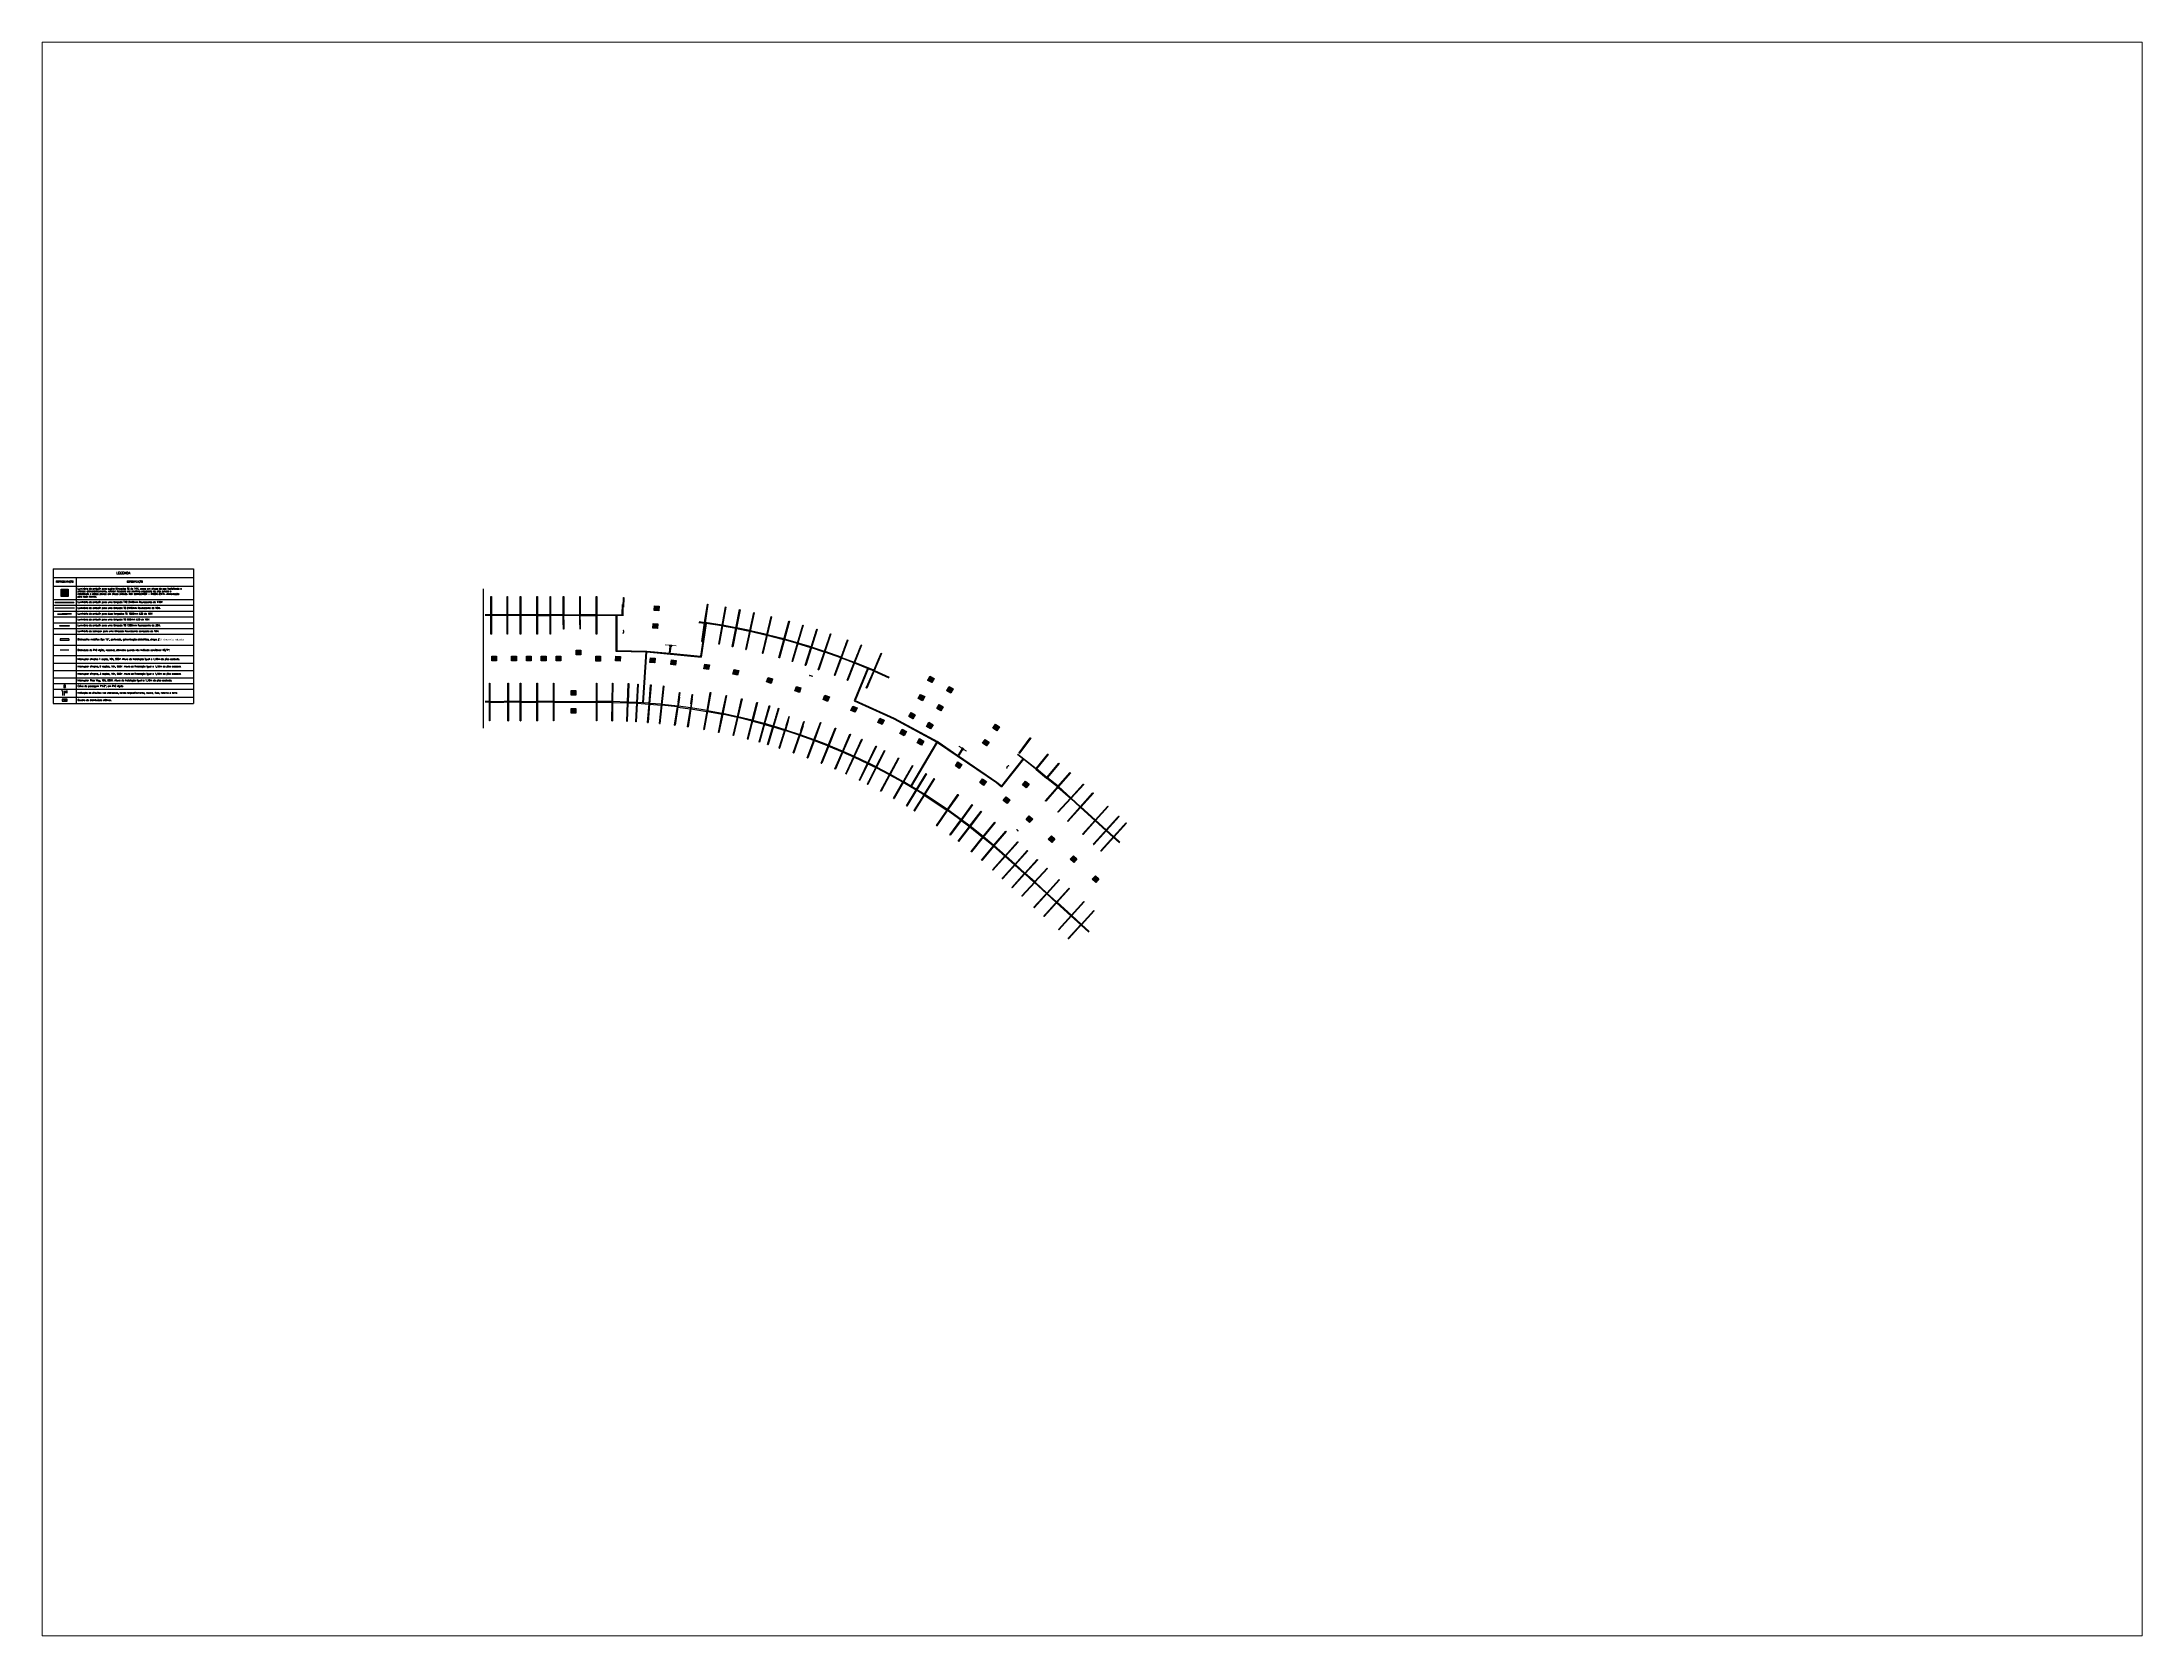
# Paper-space layout 'Layout2' of a CAD drawing. Header units: millimetres. Extents: x 26 to 231, y 20 to 176.
# The model-space entities are those that its viewports show. They can reach past a viewport. Long polylines and large blocks are cut down to what shows.
import ezdxf

# ---------------------------------------------------------------- set-up
doc = ezdxf.new("R2010")
doc.units = ezdxf.units.MM
doc.linetypes.add('DASHED2', pattern=[9.525, 6.35, -3.175])
doc.layers.add('divisória', color=252, linetype='Continuous', lineweight=5)
doc.layers.add('ELE_CIRCUITOS', color=2, linetype='Continuous', lineweight=5)
for name, color, linetype in [('ELE_ELETROCALHA', 3, 'Continuous'), ('ELE_ELETRODUTO PISO', 4, 'DASHED2'), ('ELE_QUADROS', 4, 'Continuous'), ('IEL - CAIXA PVC 4x2', 2, 'Continuous'), ('IEL - ELETRODUTO PVC', 5, 'Continuous'), ('IEL - FIAÇÃO', 3, 'Continuous'), ('IEL - LUMINARIA NOVA', 3, 'Continuous'), ('IEL CIRC EMERG', 1, 'Continuous'), ('IEL- Texto', 7, 'Continuous'), ('LUMINÁRIAS', 2, 'Continuous'), ('TEXTO', 7, 'Continuous')]:
    doc.layers.add(name, color=color, linetype=linetype)
doc.layers.get('ELE_CIRCUITOS').off()
doc.styles.add('Eletrico 0.08', font='romans.shx', dxfattribs={"height": 0.08})
doc.styles.add('Eletrico 2.5', font='romans.shx', dxfattribs={"height": 0.2})

# ---------------------------------------------------------------- blocks, each defined once
blk = doc.blocks.new('T12-2440mm')
at = {"layer": 'LUMINÁRIAS'}
h = blk.add_hatch(dxfattribs=at)
h.set_pattern_fill('NET3', color=256, scale=0.01, style=0)
h.set_pattern_definition([(0, (0.075615, 1.19948), (0, 0.03175), []), (60, (0.075615, 1.19948), (-0.02749630657, 0.015875), []), (120, (0.075615, 1.19948), (-0.02749630657, -0.015875), [])])
h.paths.add_polyline_path([(1900.45, 792.14), (1898.08, 792.14), (1898.08, 792.2), (1900.45, 792.2)])
blk.add_lwpolyline([(1900.45, 792.14), (1898.08, 792.14), (1898.08, 792.2), (1900.45, 792.2)], close=True, dxfattribs=at)
blk = doc.blocks.new('T8-2440mm')
at = {"layer": 'LUMINÁRIAS'}
h = blk.add_hatch(color=256, dxfattribs=at)
h.paths.add_polyline_path([(1900.45, 792.4), (1898.08, 792.4), (1898.08, 792.46), (1900.45, 792.46)])
h.paths.add_polyline_path([(1900.44, 792.42), (1898.09, 792.42), (1898.09, 792.45), (1900.44, 792.45)], flags=16)
for points in [[(1900.45, 792.4), (1898.08, 792.4), (1898.08, 792.46), (1900.45, 792.46)], [(1900.44, 792.42), (1898.09, 792.42), (1898.09, 792.45), (1900.44, 792.45)]]:
    blk.add_lwpolyline(points, close=True, dxfattribs=at)
blk = doc.blocks.new('IEL - LUM 4x16W CIRC NOR ATR')
at = {"layer": 'IEL - LUMINARIA NOVA', "color": 5}
for p, q in [((-0.3, 0.3), (0.3, 0.3)), ((-0.3, -0.3), (-0.3, 0.3)), ((-0.28, 0.28), (0.28, 0.28)), ((-0.28, -0.28), (-0.28, 0.28)), ((0.28, 0.28), (0.28, -0.28)), ((0.3, 0.3), (0.3, -0.3)), ((0.3, -0.3), (-0.3, -0.3)), ((0.28, -0.28), (-0.28, -0.28))]:
    blk.add_line(p, q, dxfattribs=at)
at = {"layer": 'IEL - LUMINARIA NOVA', "color": 4}
for p, q in [((-0.28, 0.23), (0.28, 0.23)), ((-0.28, 0.14), (0.28, 0.14)), ((-0.28, 0.05), (0.28, 0.05)), ((-0.23, 0.28), (-0.23, -0.28)), ((-0.14, 0.28), (-0.14, -0.28)), ((-0.05, 0.28), (-0.05, -0.28)), ((0.05, 0.28), (0.05, -0.28)), ((0.14, 0.28), (0.14, -0.28)), ((0.23, 0.28), (0.23, -0.28)), ((-0.28, -0.05), (0.28, -0.05)), ((-0.28, -0.14), (0.28, -0.14)), ((-0.28, -0.23), (0.28, -0.23))]:
    blk.add_line(p, q, dxfattribs=at)
blk = doc.blocks.new('IEL - CAIXA 4x2')
at = {"layer": 'IEL - CAIXA PVC 4x2', "color": 3}
for p, q in [((-0.025, 0.1125), (-0.025, -0.0375)), ((0.075, 0.1125), (-0.025, 0.1125)), ((-0.025, -0.0375), (0.075, 0.1125)), ((-0.025, 0.1125), (0.075, -0.0375)), ((0.075, -0.0375), (0.075, 0.1125)), ((-0.025, -0.0375), (0.075, -0.0375))]:
    blk.add_line(p, q, dxfattribs=at)
blk = doc.blocks.new('T5-1200mm')
at = {"layer": 'LUMINÁRIAS'}
blk.add_lwpolyline([(1898.09, 792.63), (1899.29, 792.63), (1899.29, 792.6), (1898.09, 792.6)], close=True, dxfattribs=at)
blk = doc.blocks.new('QDC')
at = {"layer": 'ELE_QUADROS'}
blk.add_hatch(color=10, dxfattribs=at).paths.add_polyline_path([(0, 24), (60, 0), (60, 24)])
for p, q in [((0, 24), (60, 0)), ((0, 24), (0, 0)), ((60, 24), (0, 24)), ((0, 0), (60, 0)), ((60, 0), (60, 24))]:
    blk.add_line(p, q, dxfattribs=at)
blk = doc.blocks.new('T8-1200mm')
at = {"layer": 'LUMINÁRIAS'}
h = blk.add_hatch(color=256, dxfattribs=at)
h.paths.add_polyline_path([(1871.44, 792.12), (1871.44, 790.92), (1871.38, 790.92), (1871.38, 792.12)])
h.paths.add_polyline_path([(1871.42, 792.11), (1871.42, 790.93), (1871.39, 790.93), (1871.39, 792.11)], flags=16)
for points in [[(1871.44, 792.12), (1871.44, 790.92), (1871.38, 790.92), (1871.38, 792.12)], [(1871.42, 792.11), (1871.42, 790.93), (1871.39, 790.93), (1871.39, 792.11)]]:
    blk.add_lwpolyline(points, close=True, dxfattribs=at)
blk = doc.blocks.new('IEL - ELETRODUTO')
at = {"layer": 'IEL - ELETRODUTO PVC'}
blk.add_line((0.55, 0), (-0.55, 0), dxfattribs=at)
blk = doc.blocks.new('IEL - CIRC EM FNT 1R')
at = {"layer": 'IEL - FIAÇÃO', "color": 1}
for p, q in [((-0.09, 0.15), (-0.15, 0.15)), ((-0.09, 0.15), (-0.09, -0.15)), ((0, 0.15), (0, -0.15)), ((0.09, 0.15), (0.09, 0)), ((0.13, 0.15), (0.22, 0.15)), ((0.18, 0.15), (0.18, 0))]:
    blk.add_line(p, q, dxfattribs=at)
at = {"layer": 'IEL CIRC EMERG', "style": 'Eletrico 0.08', "flags": 4}
for tag, p in [('CIR', (-0.11, 0.18)), ('RET', (0.04, -0.15))]:
    blk.add_attdef(tag, p, '', height=0.12, dxfattribs=at)

msp = doc.modelspace()

# ---------------------------------------------------------------- linework, layer by layer
at = {"layer": 'divisória'}
for p, q in [((22.97, 10.54), (24.35, 10.4)), ((60.03, -2.26), (60.97, -2.87))]:
    msp.add_line(p, q, dxfattribs=at)
at = {"layer": 'ELE_ELETROCALHA'}
for p, q in [((0.97, 14.31), (0.26, 14.31)), ((0.97, 14.21), (0.26, 14.21)), ((3.01, 14.31), (1.04, 14.31)), ((3.01, 14.21), (1.04, 14.21)), ((4.68, 14.31), (3.08, 14.31)), ((4.68, 14.21), (3.08, 14.21)), ((6.76, 14.31), (4.75, 14.31)), ((6.76, 14.21), (4.75, 14.21)), ((8.43, 14.31), (6.83, 14.31)), ((6.83, 14.21), (8.43, 14.21)), ((10.1, 14.31), (8.5, 14.31)), ((10.09, 14.21), (8.5, 14.21)), ((12.18, 14.21), (10.12, 14.21)), ((10.16, 14.31), (12.18, 14.31)), ((12.21, 14.21), (14.26, 14.21)), ((14.26, 14.31), (12.25, 14.31)), ((14.33, 14.31), (17.7, 14.31)), ((16.74, 14.21), (14.33, 14.21)), ((16.74, 14.21), (16.74, 9.71)), ((17.7, 14.21), (16.84, 14.21)), ((16.84, 14.21), (16.84, 9.81)), ((27.22, 13.36), (27.93, 13.26)), ((27.23, 13.46), (27.95, 13.36)), ((30.14, 13), (28.02, 13.35)), ((-52.27, 11.27), (-53.38, 11.27)), ((-53.38, 11.27), (-53.38, 11.07)), ((-52.27, 11.07), (-53.38, 11.07)), ((-52.27, 11.27), (-52.27, 11.07)), ((28.05, 13.24), (27.43, 9.09)), ((28.15, 13.23), (27.52, 8.98)), ((28.05, 13.24), (28, 13.25)), ((30.13, 12.9), (28.15, 13.23)), ((31.87, 12.58), (30.19, 12.89)), ((31.89, 12.68), (30.21, 12.99)), ((33.61, 12.22), (31.94, 12.56)), ((33.63, 12.31), (31.96, 12.66)), ((35.76, 11.72), (33.68, 12.2)), ((35.78, 11.82), (33.7, 12.3)), ((37.93, 11.16), (35.83, 11.71)), ((37.95, 11.26), (35.85, 11.8)), ((39.64, 10.68), (38, 11.14)), ((39.67, 10.77), (38.02, 11.24)), ((41.34, 10.16), (39.7, 10.66)), ((41.37, 10.26), (39.73, 10.75)), ((16.74, 9.71), (20.55, 9.64)), ((16.84, 9.81), (20.55, 9.74)), ((20.13, 3.2), (20.55, 9.64)), ((20.23, 3.2), (20.65, 9.64)), ((20.55, 9.74), (20.65, 9.74)), ((20.65, 9.74), (23.5, 9.46)), ((20.65, 9.64), (27.52, 8.98)), ((23.5, 9.46), (23.6, 10.35)), ((23.6, 9.46), (23.7, 10.35)), ((23.6, 9.46), (27.43, 9.09)), ((43.03, 9.61), (41.41, 10.14)), ((43.06, 9.7), (41.44, 10.24)), ((45.12, 8.87), (43.09, 9.59)), ((45.16, 8.96), (43.13, 9.68)), ((46.78, 8.24), (45.19, 8.85)), ((45.22, 8.94), (46.82, 8.33)), ((48.48, 7.54), (46.85, 8.21)), ((49.29, 7.32), (46.89, 8.31)), ((48.48, 7.54), (46.8, 3.45)), ((48.57, 7.51), (46.93, 3.5)), ((49.25, 7.23), (48.57, 7.51)), ((49.32, 7.2), (51.18, 6.37)), ((49.36, 7.29), (51.22, 6.46)), ((0.78, 3.37), (0.26, 3.37)), ((0.78, 3.27), (0.26, 3.27)), ((0.85, 3.37), (2.6, 3.37)), ((0.85, 3.27), (2.6, 3.27)), ((4.68, 3.37), (2.66, 3.37)), ((4.68, 3.27), (2.66, 3.27)), ((4.75, 3.37), (6.77, 3.37)), ((4.75, 3.27), (6.76, 3.27)), ((8.85, 3.37), (6.83, 3.37)), ((8.85, 3.27), (6.83, 3.27)), ((8.91, 3.37), (14.27, 3.37)), ((8.91, 3.27), (14.27, 3.27)), ((16.26, 3.36), (14.34, 3.37)), ((14.34, 3.27), (16.26, 3.26)), ((18.21, 3.31), (16.33, 3.36)), ((16.33, 3.26), (18.2, 3.21)), ((19.37, 3.25), (18.27, 3.3)), ((18.27, 3.2), (19.37, 3.15)), ((20.13, 3.2), (19.43, 3.25)), ((19.43, 3.15), (20.92, 3.05)), ((20.92, 3.15), (20.23, 3.2)), ((20.98, 3.04), (22.48, 2.92)), ((22.49, 3.02), (20.99, 3.14)), ((24.5, 2.69), (22.55, 2.91)), ((24.56, 2.79), (22.56, 3.01)), ((24.57, 2.68), (26.13, 2.47)), ((26.18, 2.56), (24.59, 2.78)), ((46.8, 3.45), (51.8, 1.18)), ((46.93, 3.5), (51.85, 1.27)), ((26.19, 2.46), (28.23, 2.13)), ((28.25, 2.23), (26.21, 2.56)), ((28.3, 2.12), (30.14, 1.77)), ((30.17, 1.87), (28.32, 2.21)), ((32.06, 1.36), (30.21, 1.76)), ((32.08, 1.46), (30.23, 1.86)), ((33.93, 0.9), (32.11, 1.34)), ((33.95, 1), (32.14, 1.44)), ((34, 0.89), (35.44, 0.5)), ((35.46, 0.6), (34.02, 0.98)), ((35.49, 0.49), (36.55, 0.19)), ((36.58, 0.28), (35.52, 0.58)), ((36.62, 0.17), (38.04, -0.27)), ((38.11, -0.18), (36.64, 0.26)), ((51.8, 1.18), (57.26, -1.75)), ((51.85, 1.27), (57.31, -1.67)), ((39.88, -0.88), (38.1, -0.29)), ((38.14, -0.19), (39.95, -0.79)), ((41.71, -1.53), (39.95, -0.9)), ((41.74, -1.44), (39.98, -0.81)), ((41.72, -1.49), (41.71, -1.53)), ((41.73, -1.47), (41.74, -1.44)), ((41.77, -1.55), (43.52, -2.23)), ((43.56, -2.14), (41.81, -1.46)), ((43.58, -2.26), (45.31, -2.98)), ((45.35, -2.89), (43.62, -2.17)), ((53.96, -7.3), (57.26, -1.75)), ((54.05, -7.35), (57.34, -1.8)), ((57.39, -1.72), (57.31, -1.67)), ((57.34, -1.8), (64.77, -6.86)), ((57.39, -1.72), (59.89, -3.42)), ((60.4, -2.64), (59.89, -3.42)), ((45.37, -3.01), (46.73, -3.61)), ((46.77, -3.52), (45.41, -2.92)), ((46.79, -3.64), (48.49, -4.44)), ((48.53, -4.35), (46.84, -3.55)), ((48.55, -4.47), (49.53, -4.96)), ((49.57, -4.88), (48.59, -4.38)), ((51.25, -5.87), (49.59, -5)), ((51.3, -5.78), (49.63, -4.91)), ((60.48, -2.7), (59.98, -3.47)), ((59.98, -3.47), (64.83, -6.78)), ((68.08, -3.86), (65.41, -7.25)), ((68.16, -3.92), (65.42, -7.39)), ((68.08, -3.86), (67.41, -3.33)), ((67.47, -3.25), (69.77, -5.07)), ((69.71, -5.14), (68.16, -3.92)), ((69.76, -5.19), (69.71, -5.14)), ((69.76, -5.19), (71.08, -6.28)), ((71.14, -6.2), (69.83, -5.11)), ((52.95, -6.81), (51.3, -5.9)), ((51.35, -5.81), (52.99, -6.72)), ((54.62, -7.8), (53.01, -6.84)), ((53.96, -7.3), (53.06, -6.76)), ((54.67, -7.72), (54.05, -7.35)), ((55.61, -8.41), (54.67, -7.83)), ((55.66, -8.33), (54.72, -7.75)), ((64.77, -6.86), (65.42, -7.39)), ((64.83, -6.78), (65.41, -7.25)), ((71.13, -6.32), (71.08, -6.28)), ((72.47, -7.4), (71.13, -6.32)), ((72.53, -7.32), (71.2, -6.25)), ((72.51, -7.43), (74.09, -8.83)), ((74.16, -8.76), (72.58, -7.36)), ((55.66, -8.45), (58.52, -10.34)), ((58.58, -10.26), (55.72, -8.37)), ((60.26, -11.59), (58.58, -10.38)), ((60.32, -11.51), (58.63, -10.3)), ((75.31, -9.97), (74.13, -8.87)), ((74.2, -8.8), (75.37, -9.9)), ((75.35, -10.01), (77.17, -11.64)), ((77.24, -11.56), (75.42, -9.93)), ((60.31, -11.63), (61.35, -12.41)), ((61.41, -12.33), (60.37, -11.54)), ((61.39, -12.44), (63.02, -13.73)), ((63.08, -13.65), (61.45, -12.36)), ((77.21, -11.67), (78.56, -12.89)), ((78.62, -12.82), (77.28, -11.6)), ((79.48, -13.73), (78.61, -12.94)), ((79.55, -13.66), (78.67, -12.86)), ((63.07, -13.77), (64.37, -14.85)), ((64.43, -14.77), (63.14, -13.69)), ((65.83, -16.13), (64.41, -14.88)), ((64.48, -14.81), (65.9, -16.05)), ((79.54, -13.78), (80.29, -14.46)), ((79.6, -13.7), (80.35, -14.38)), ((67.04, -17.22), (65.87, -16.16)), ((65.94, -16.09), (67.11, -17.15)), ((67.09, -17.27), (68.28, -18.34)), ((68.35, -18.27), (67.16, -17.19)), ((68.33, -18.38), (69.53, -19.44, 0)), ((69.6, -19.36, 0), (68.39, -18.31)), ((69.57, -19.47, 0), (71.06, -20.86)), ((71.13, -20.79), (69.64, -19.4, 0)), ((72.29, -21.98), (71.11, -20.9)), ((71.17, -20.83), (72.36, -21.9)), ((74.15, -23.66), (72.34, -22.02)), ((72.41, -21.95), (74.22, -23.58)), ((74.19, -23.7), (75.39, -24.78)), ((75.39, -24.78), (74.19, -23.7)), ((75.46, -24.71), (74.26, -23.62)), ((76.41, -25.72), (75.44, -24.83)), ((75.44, -24.83), (76.41, -25.72)), ((75.5, -24.75), (76.46, -25.63))]:
    msp.add_line(p, q, dxfattribs=at)
at = {"layer": 'ELE_ELETRODUTO PISO'}
for p, q in [((17.63, 12.01), (17.63, 12.01)), ((17.64, 12.33), (17.65, 12.33)), ((17.73, 12.11), (17.74, 12.24)), ((41.18, 6.73), (41.17, 6.72)), ((41.48, 6.56), (41.21, 6.65)), ((41.55, 6.61), (41.54, 6.6)), ((66.09, -4.93), (66.2, -4.79)), ((67.3, -12.82), (67.31, -12.81)), ((67.48, -12.89), (67.38, -12.81)), ((67.47, -12.97), (67.48, -12.96))]:
    msp.add_line(p, q, dxfattribs=at)
for centre, radius, start, end in [((17.63, 12.11), 0.1, 270, 358.2425), ((17.65, 12.24), 0.09, 358.2425, 90), ((41.22, 6.7), 0.05, 161.8435, 251.8435), ((41.5, 6.61), 0.05, 251.8435, 341.5773), ((66.17, -4.99), 0.1, 143.0918, 233.0918), ((66.28, -4.85), 0.1, 53.0918, 143.0918), ((67.35, -12.85), 0.05, 49.4919, 139.6583), ((67.45, -12.93), 0.05, 319.6583, 49.4919)]:
    msp.add_arc(centre, radius, start, end, dxfattribs=at)
at = {"layer": 'IEL- Texto'}
for p, q in [((-54.27, 20.13), (-36.55, 20.13)), ((-54.27, 20.13), (-54.27, 3.13)), ((-54.27, 19.01), (-36.55, 19.01)), ((-51.37, 19.01), (-51.37, 3.13)), ((-36.55, 20.13), (-36.55, 3.13)), ((-54.27, 17.91), (-36.55, 17.91)), ((-54.27, 16.25), (-36.55, 16.25)), ((-54.27, 15.51), (-36.55, 15.51)), ((-54.27, 14.78), (-36.55, 14.78)), ((-54.27, 14.05), (-36.55, 14.05)), ((-54.27, 13.31), (-36.55, 13.31)), ((-54.27, 12.58), (-36.55, 12.58)), ((-54.27, 11.85), (-36.55, 11.85)), ((-54.27, 10.5), (-36.55, 10.5)), ((-54.27, 9.16), (-36.55, 9.16)), ((-54.27, 8.23), (-36.55, 8.23)), ((-54.27, 7.29), (-36.55, 7.29)), ((-54.27, 6.36), (-36.55, 6.36)), ((-54.27, 5.64), (-36.55, 5.64)), ((-54.27, 4.93), (-36.55, 4.93)), ((-54.27, 3.93), (-36.55, 3.93)), ((-54.27, 3.13), (-36.55, 3.13))]:
    msp.add_line(p, q, dxfattribs=at)
at = {"layer": 'LUMINÁRIAS'}
msp.add_lwpolyline([(0, 17.6), (0, 0)], dxfattribs=at)

# ---------------------------------------------------------------- block references
at = {"layer": 'ELE_CIRCUITOS'}
for p, rotation in [((-1877.11, -717.86), 358.2424652777501), ((-1877.22, -718.75), 358.2424652777501), ((738.69, -1858.49), 90)]:
    msp.add_blockref('T8-1200mm', p, dxfattribs=dict(at, rotation=rotation))
at = {"layer": 'ELE_QUADROS', "xscale": 0.005, "yscale": 0.005, "zscale": 0.005}
for p, rotation in [((23.5, 10.37), 354.1471900133585), ((60.31, -2.58), 327.1018353334369)]:
    msp.add_blockref('QDC', p, dxfattribs=dict(at, rotation=rotation))
at = {"layer": 'ELE_QUADROS', "xscale": 0.01, "yscale": 0.01, "zscale": 0.01}
msp.add_blockref('QDC', (-53.12, 3.41), dxfattribs=at)
at = {"layer": 'IEL- Texto'}
for name, p, xscale, yscale, zscale in [('IEL - LUM 4x16W CIRC NOR ATR', (-52.82, 17.08), 1.5, 1.5, 1.5), ('IEL - CAIXA 4x2', (-52.87, 5.21), 2, 2, 2), ('IEL - CIRC EM FNT 1R', (-52.9, 4.43), 2, 2, 2)]:
    msp.add_blockref(name, p, dxfattribs=dict(at, xscale=xscale, yscale=yscale, zscale=zscale))
msp.add_blockref('IEL - ELETRODUTO', (-52.82, 9.83), dxfattribs=at)
at = {"layer": 'LUMINÁRIAS'}
for name, p, rotation in [('T12-2440mm', (1846.44, 808.05), 180), ('T12-2440mm', (793.18, -1883.81), 90), ('T12-2440mm', (795.22, -1883.81), 90), ('T12-2440mm', (796.88, -1883.81), 90), ('T12-2440mm', (798.97, -1883.81), 90), ('T12-2440mm', (800.63, -1883.81), 90), ('T12-2440mm', (802.3, -1883.81), 90), ('T12-2440mm', (804.38, -1883.81), 90), ('T12-2440mm', (806.47, -1883.81), 90), ('T8-2440mm', (1846.45, 807.59), 180), ('T5-1200mm', (1845.58, 807.01), 180), ('T5-1200mm', (1846.14, 807.05), 180), ('T12-2440mm', (793.18, -1886.2), 90), ('T12-2440mm', (795.22, -1886.2), 90), ('T12-2440mm', (796.88, -1886.2), 90), ('T12-2440mm', (798.97, -1886.2), 90), ('T12-2440mm', (800.63, -1886.2), 90), ('T5-1200mm', (802.73, -1885.04), 90), ('T5-1200mm', (802.77, -1885.6), 90), ('T5-1200mm', (804.81, -1885.04), 90), ('T5-1200mm', (804.85, -1885.6), 90), ('T12-2440mm', (806.47, -1886.2), 90), ('IEL - LUM 4x16W CIRC NOR ATR', (21.88, 15.14), 355.6061631944728), ('IEL - CAIXA 4x2', (21.84, 15.17), 265.6061631944728), ('T12-2440mm', (530.72, -1983.33), 81.50524629046967), ('T12-2440mm', (531.07, -1980.96), 81.50524629046967), ('T12-2440mm', (482.14, -1993.52), 80.04080618242408), ('T12-2440mm', (442.79, -2002.67), 78.86986796871764), ('T12-2440mm', (403.24, -2011.01), 77.69841800583919), ('T12-2440mm', (365.74, -2018.35), 76.57757830661713), ('T12-2440mm', (303.66, -2028.31), 74.76848530955718), ('IEL - LUM 4x16W CIRC NOR ATR', (21.71, 12.89), 355.6061631942735), ('IEL - CAIXA 4x2', (21.67, 12.92), 265.6061631942735), ('T12-2440mm', (481.72, -1995.88), 80.04080618242408), ('T12-2440mm', (442.33, -2005.01), 78.86986796871764), ('T12-2440mm', (402.73, -2013.34), 77.69841800583919), ('T12-2440mm', (365.19, -2020.67), 76.57757830661713), ('T12-2440mm', (303.03, -2030.62), 74.76848530955718), ('T12-2440mm', (263.11, -2036.08), 73.6018364027506), ('T12-2440mm', (263.79, -2033.78), 73.6018364027506), ('T12-2440mm', (223.44, -2038.47), 72.42465277793532), ('T12-2440mm', (183.2, -2042.32), 71.25296551486929), ('T12-2440mm', (132.8, -2045.97), 69.78835069441804), ('IEL - CAIXA 4x2', (1.34, 8.82), 270), ('IEL - CAIXA 4x2', (3.84, 8.82), 270), ('IEL - CAIXA 4x2', (5.72, 8.82), 270), ('IEL - CAIXA 4x2', (7.59, 8.82), 270), ('IEL - CAIXA 4x2', (9.47, 8.82), 270), ('IEL - CAIXA 4x2', (11.97, 9.58), 270), ('IEL - LUM 4x16W CIRC NOR ATR', (14.51, 8.78), 359.9024750292775), ('IEL - CAIXA 4x2', (14.47, 8.8), 267.9382423046253), ('IEL - LUM 4x16W CIRC NOR ATR', (17, 8.77), 357.1439789070192), ('IEL - CAIXA 4x2', (16.97, 8.8), 268.9350614756665), ('IEL - LUM 4x16W CIRC NOR ATR', (21.37, 8.56), 354.776741497859), ('IEL - CAIXA 4x2', (21.34, 8.58), 265.6061631947222), ('IEL - LUM 4x16W CIRC NOR ATR', (24, 8.31), 352.2561909474255), ('IEL - CAIXA 4x2', (23.97, 8.34), 262.9395172670528), ('IEL - LUM 4x16W CIRC NOR ATR', (28.2, 7.74), 349.4142057969299), ('T12-2440mm', (222.72, -2040.75), 72.42465277793532), ('T12-2440mm', (182.43, -2044.59), 71.25296551486929), ('T12-2440mm', (131.98, -2048.22), 69.78835069441804), ('T12-2440mm', (91.56, -2050.19), 68.61666343131829), ('T12-2440mm', (92.43, -2047.97), 68.61666343131829), ('T12-2440mm', (31.81, -2049.41), 66.85912870968914), ('T12-2440mm', (792.99, -1894.75), 90), ('T12-2440mm', (795.32, -1894.75), 90), ('T12-2440mm', (796.88, -1894.75), 90), ('T8-2440mm', (799.23, -1894.75), 90), ('T12-2440mm', (801.05, -1894.75), 90), ('T12-2440mm', (806.48, -1894.75), 90), ('T12-2440mm', (779.26, -1906.69), 89.12123263889389), ('T12-2440mm', (732.14, -1925.62), 87.65661781823903), ('T8-2440mm', (703.88, -1936.42), 86.77745652465936), ('T12-2440mm', (662.37, -1951.08), 85.51778480751993), ('T12-2440mm', (616.5, -1966.15), 84.13227126516314), ('IEL - CAIXA 4x2', (28.17, 7.78), 260.3434163727661), ('IEL - LUM 4x16W CIRC NOR ATR', (31.88, 7.06), 346.4074264451578), ('IEL - CAIXA 4x2', (31.85, 7.09), 258.1120017714232), ('IEL - LUM 4x16W CIRC NOR ATR', (36.14, 6.03), 342.4246527777429), ('IEL - CAIXA 4x2', (36.11, 6.06), 255.0550225216026), ('T12-2440mm', (30.87, -2051.61), 66.85912870968914), ('IEL - LUM 4x16W CIRC NOR ATR', (56.5, 6.16), 331.8794444444408), ('IEL - CAIXA 4x2', (56.48, 6.2), 241.8794444444408), ('T12-2440mm', (792.99, -1897.14), 90), ('T12-2440mm', (795.32, -1897.14), 90), ('T12-2440mm', (796.88, -1897.14), 90), ('T12-2440mm', (798.97, -1897.14), 90), ('T12-2440mm', (801.05, -1897.14), 90), ('IEL - CAIXA 4x2', (11.34, 4.48), 270), ('T12-2440mm', (806.48, -1897.14), 90), ('T12-2440mm', (779.23, -1909.08), 89.12123263889389), ('T12-2440mm', (732.04, -1928.01), 87.65661781823903), ('T12-2440mm', (703.49, -1938.79), 86.77745652477336), ('T12-2440mm', (662.18, -1953.46), 85.51778480751993), ('T12-2440mm', (616.25, -1968.53), 84.13227126516314), ('T12-2440mm', (514.97, -1996.96), 81.15197030003677), ('T5-1200mm', (515.8, -1994.67), 81.15197030010816), ('T5-1200mm', (515.84, -1994.11), 81.15197030010816), ('T5-1200mm', (534.83, -1990.54), 81.65171006868816), ('T5-1200mm', (534.86, -1989.97), 81.65171006868816), ('T12-2440mm', (480.25, -2004.3), 80.04100759428653), ('T8-2440mm', (431.03, -2015.6), 78.57749330474891), ('T8-2440mm', (386.37, -2024.71), 77.25787326414311), ('T12-2440mm', (330.83, -2034.27), 75.64502170662031), ('T12-2440mm', (290.99, -2040.27), 74.48279525638152), ('IEL - LUM 4x16W CIRC NOR ATR', (39.71, 4.9), 342.6523241337752), ('IEL - CAIXA 4x2', (39.68, 4.93), 252.4246527777843), ('IEL - LUM 4x16W CIRC NOR ATR', (43.29, 3.78), 338.5233607159982), ('IEL - CAIXA 4x2', (43.26, 3.81), 249.7883506945181), ('IEL - LUM 4x16W CIRC NOR ATR', (46.78, 2.41), 337.152048611017), ('IEL - LUM 4x16W CIRC NOR ATR', (55.3, 3.87), 331.4211405266597), ('IEL - CAIXA 4x2', (55.28, 3.91), 241.4211405266597), ('IEL - LUM 4x16W CIRC NOR ATR', (57.63, 2.6), 330.1219097222238), ('IEL - CAIXA 4x2', (57.61, 2.64), 240.1219097222238), ('IEL - LUM 4x16W CIRC NOR ATR', (58.9, 4.85), 330.1219097222273), ('IEL - CAIXA 4x2', (58.88, 4.89), 240.1219097222272), ('IEL - CAIXA 4x2', (11.34, 2.23), 270), ('T12-2440mm', (534.02, -1992.82), 81.6517100695174), ('T12-2440mm', (479.84, -2006.65), 80.04100759428653), ('T12-2440mm', (430.3, -2017.89), 78.5774933051566), ('T8-2440mm', (385.84, -2027.04), 77.25787326395985), ('T12-2440mm', (330.23, -2036.58), 75.64502170662031), ('T8-2440mm', (290.6, -2042.64), 74.48279525613859), ('T12-2440mm', (260, -2046.57), 73.60127517141919), ('T12-2440mm', (260.68, -2044.28), 73.60127517141919), ('T5-1200mm', (220.58, -2049.05), 72.42465277771404), ('T5-1200mm', (220.71, -2048.5), 72.42465277771404), ('T5-1200mm', (170, -2053.66), 70.95996028192569), ('T5-1200mm', (170.14, -2053.11), 70.95996028192569), ('T12-2440mm', (120.04, -2056.75), 69.5276841423088), ('T12-2440mm', (68.13, -2058.8), 68.03081597218755), ('IEL - CAIXA 4x2', (46.75, 2.44), 247.152048611017), ('IEL - LUM 4x16W CIRC NOR ATR', (50.2, 0.88), 334.515746527765), ('IEL - CAIXA 4x2', (50.18, 0.91), 244.515746527765), ('IEL - LUM 4x16W CIRC NOR ATR', (54.1, 1.58), 331.1590331056389), ('IEL - CAIXA 4x2', (54.08, 1.62), 241.1590331056389), ('IEL - LUM 4x16W CIRC NOR ATR', (56.35, 0.34), 330.1219097222451), ('IEL - CAIXA 4x2', (56.33, 0.38), 240.1219097222451), ('IEL - LUM 4x16W CIRC NOR ATR', (64.74, 0.1), 325.7280729166531), ('IEL - CAIXA 4x2', (64.72, 0.14), 235.7280729166531), ('T12-2440mm', (219.41, -2051.18), 72.42465277789114), ('T12-2440mm', (168.78, -2055.76), 70.9599602823041), ('T12-2440mm', (119.2, -2058.99), 69.5276841423088), ('T12-2440mm', (67.24, -2061.02), 68.03081597218755), ('T12-2440mm', (17.35, -2059.51), 66.56620102725581), ('T12-2440mm', (-23.27, -2059.13), 65.39451388879344), ('T12-2440mm', (-74.02, -2057.5), 63.93027628635237), ('IEL - LUM 4x16W CIRC NOR ATR', (52.99, -0.53), 331.3930914030676), ('IEL - CAIXA 4x2', (52.97, -0.49), 241.3930914030675), ('IEL - LUM 4x16W CIRC NOR ATR', (55.18, -1.72), 330.1219097222471), ('IEL - CAIXA 4x2', (55.16, -1.68), 240.1219097222471), ('IEL - LUM 4x16W CIRC NOR ATR', (63.43, -1.82), 325.7280729167226), ('IEL - CAIXA 4x2', (63.41, -1.78), 235.7280729167227), ('T12-2440mm', (-439.3, -1996.43), 53.07774228783284), ('T12-2440mm', (16.4, -2061.7), 66.56620102725581), ('T12-2440mm', (-24.27, -2061.31), 65.39451388879344), ('T12-2440mm', (-75.07, -2059.65), 63.93027628635237), ('T12-2440mm', (-105.55, -2058.04), 63.0511209832793), ('T12-2440mm', (-104.47, -2055.91), 63.0511209832793), ('T8-2440mm', (-154.88, -2052.33), 61.58679447751719), ('T12-2440mm', (-205.65, -2047.2), 60.12190972224001), ('IEL - LUM 4x16W CIRC NOR ATR', (59.99, -4.65), 326.6068402777749), ('IEL - CAIXA 4x2', (59.97, -4.61), 236.6068402777749), ('T12-2440mm', (-507.65, -1979.15), 51.04175373937377), ('T12-2440mm', (-546.55, -1968.06), 49.8696442605989), ('T8-2440mm', (-156.01, -2054.43), 61.58679447779882), ('T12-2440mm', (-206.85, -2049.27), 60.12190972224001), ('T8-2440mm', (-257.07, -2043.09), 58.65731051345414), ('T8-2440mm', (-255.83, -2041.05), 58.65731051370157), ('T12-2440mm', (-286.2, -2036.52), 57.77853975397619), ('IEL - LUM 4x16W CIRC NOR ATR', (63.07, -6.79), 323.9705381942102), ('IEL - CAIXA 4x2', (63.05, -6.75), 233.9705381942103), ('IEL - LUM 4x16W CIRC NOR ATR', (68.47, -7.08), 320.8926226214696), ('IEL - CAIXA 4x2', (68.45, -7.04), 230.8926226214696), ('T8-2440mm', (-586.53, -1958.11), 48.69793495688759), ('T8-2440mm', (-584.95, -1956.31), 48.69793495688759), ('T8-2440mm', (-613.14, -1947.44), 47.81916666670286), ('T12-2440mm', (-287.48, -2038.55), 57.77853975397619), ('T12-2440mm', (-377.57, -2022.55), 55.14250912982235), ('T12-2440mm', (-376.21, -2020.59), 55.14250912982235), ('T8-2440mm', (-430.61, -2008.97), 53.53117551513898), ('T8-2440mm', (-465.19, -2000.68), 52.50589968283965), ('IEL - LUM 4x16W CIRC NOR ATR', (66.05, -9.06), 321.3342361111062), ('IEL - CAIXA 4x2', (66.04, -9.02), 231.3342361111062), ('T8-2440mm', (-614.75, -1949.21), 47.81916666670286), ('T8-2440mm', (-613.53, -1950.35), 47.81916666663366), ('T8-2440mm', (-611.92, -1948.57), 47.81916666663366), ('T8-2440mm', (-610.06, -1950.24), 47.81916666666688), ('T8-2440mm', (-432.03, -2010.89), 53.53117551477777), ('T8-2440mm', (-466.64, -2002.58), 52.50589968184617), ('T12-2440mm', (-519.19, -1986.32), 50.90122825716239), ('T8-2440mm', (-543.83, -1979.68), 50.13902521027141), ('IEL - LUM 4x16W CIRC NOR ATR', (68.92, -11.48), 318.6979349568664), ('IEL - CAIXA 4x2', (68.91, -11.43), 228.6979349568664), ('T8-2440mm', (-611.66, -1952.01), 47.81916666666688), ('T12-2440mm', (-610.47, -1953.09), 47.81916666667641), ('T12-2440mm', (-608.87, -1951.32), 47.81916666667641), ('T12-2440mm', (-607.94, -1952.16), 47.81916666710136), ('T12-2440mm', (-520.69, -1988.17), 50.90122825716239), ('T8-2440mm', (-545.36, -1981.52), 50.13902522691809), ('T8-2440mm', (-611.47, -1958.22), 48.11245957004007), ('T8-2440mm', (-620.18, -1955.83), 47.81916666626045), ('IEL - LUM 4x16W CIRC NOR ATR', (71.71, -13.99), 317.8191666666144), ('IEL - CAIXA 4x2', (71.7, -13.94), 227.8191666666144), ('T12-2440mm', (-609.54, -1953.93), 47.81916666710136), ('T8-2440mm', (-613.06, -1960), 48.11245956841243), ('T12-2440mm', (-621.98, -1957.42), 47.81916666651574), ('T8-2440mm', (-620.97, -1958.57), 47.80689916469147), ('T8-2440mm', (-619.36, -1956.8), 47.80689916443993), ('T8-2440mm', (-622.73, -1956.25, 0), 47.67060467452198), ('IEL - LUM 4x16W CIRC NOR ATR', (74.49, -16.5), 317.8191666666515), ('IEL - CAIXA 4x2', (74.48, -16.46), 227.8191666666515), ('T8-2440mm', (-624.34, -1958.02, 0), 47.67060467278296), ('T12-2440mm', (-617.97, -1961.06), 47.8191666667941), ('T8-2440mm', (-616.17, -1959.47), 47.81916666378911), ('T12-2440mm', (-615.13, -1960.41), 47.81916666667529), ('IEL - LUM 4x16W CIRC NOR ATR', (77.27, -19.02), 317.8191666665278), ('IEL - CAIXA 4x2', (77.25, -18.98), 227.8191666665278), ('T12-2440mm', (-616.73, -1962.18), 47.81916666667529), ('T8-2440mm', (-614.69, -1964.03), 47.81916666633678), ('T8-2440mm', (-613.08, -1962.26), 47.81916666521823), ('T8-2440mm', (-620.06, -1960.46), 47.57586883279127), ('T12-2440mm', (-621.87, -1962.04), 47.57586883271077)]:
    msp.add_blockref(name, p, dxfattribs=dict(at, rotation=rotation))
for p in [(1.38, 8.8), (3.88, 8.8), (5.76, 8.8), (7.63, 8.8), (9.51, 8.8), (12.01, 9.56), (11.38, 4.46), (11.38, 2.2)]:
    msp.add_blockref('IEL - LUM 4x16W CIRC NOR ATR', p, dxfattribs=at)

# ---------------------------------------------------------------- texts
at = {"layer": 'IEL- Texto', "style": 'Eletrico 2.5'}
for s, insert, char_height, width, attachment_point in [('REPRESENTAÇÃO', (-52.82, 18.46), 0.2, 2.78, 5), ('LEGENDA', (-45.41, 19.57), 0.3, 17.6081, 5), ('{\\Fromans|c0;ESPECIFICAÇÃO}', (-43.96, 18.46), 0.2, 14.7081, 5), ('Luminária de embutir para quatro lâmpadas T5 de 14W, corpo em chapa de aço fosfatizada e pintada eletrostaticamente, refletor facetado em alumínio anodizado de alta pureza e refletância e aletas planas em chapa pintada. Ref: LUMICENTER - FAC06-E414. Alimentação pela rede normal.', (-51.17, 17.08), 0.2, 14.4281, 4), ('Luminária de embutir para uma lâmpada T12 2440mm flourescente de 110W.', (-51.17, 15.88), 0.2, 14.4281, 4), ('Luminária de embutir para uma lâmpada T8 2440mm flourescente de 40W.', (-51.17, 15.15), 0.2, 14.4281, 4), ('Luminária de embutir para duas lâmpadas T5 1200mm LED de 18W.', (-51.17, 14.41), 0.2, 14.4281, 4), ('Luminária de embutir para uma lâmpada T8 600mm LED de 10W.', (-51.17, 13.68), 0.2, 14.4281, 4), ('Luminária de embutir para uma lâmpada T8 1200mm fluorescente de 32W.', (-51.17, 12.95), 0.2, 14.4281, 4), ('Luminária de sobrepor para uma lâmpada flourescente compacta de 15W.', (-51.17, 12.21), 0.2, 14.4281, 4), ('Eletrocalha metálica tipo "U", perfurada, galvanização eletrolítica, chapa #{\\fMS Shell Dlg|b0|i0|c0|p0;18,  dimensões indicadas.}', (-51.17, 11.17), 0.2, 14.4281, 4), ('Eletroduto de PVC rígido, roscável, diâmetro quando não indicado considerar %%C3/4".', (-51.17, 9.83), 0.2, 14.4281, 4), ('Interruptor simples 1 seção, 10A, 250V. Altura de instalação igual a 1,10m do piso acabado.', (-51.17, 8.69), 0.2, 14.4281, 4), ('Caixa de passagem 4"x2", em PVC rígido.', (-51.17, 5.29), 0.2, 14.4281, 4), ('Interruptor simples, 2 seções, 10A, 250V. Altura de instalação igual a 1,10m do piso acabado.', (-51.17, 7.76), 0.2, 14.4281, 4), ('Interruptor simples, 3 seções, 10A, 250V. Altura de instalação igual a 1,10m do piso acabado.', (-51.17, 6.83), 0.2, 14.4281, 4), ('Interruptor Thee Way, 10A, 250V. Altura de instalação igual a 1,10m do piso acabado.', (-51.17, 6), 0.2, 14.4281, 4), ('Quadro de distribuição elétrica.', (-51.17, 3.53), 0.2, 14.4281, 4), ('Indicação de circuitos nos eletroduto, sendo respectivamente, neutro, fase, retorno e terra.', (-51.17, 4.43), 0.2, 14.4281, 4)]:
    msp.add_mtext(s, dxfattribs=dict(at, insert=insert, char_height=char_height, width=width, attachment_point=attachment_point))

psp = doc.layouts.new('Layout2')

# ---------------------------------------------------------------- viewports
at = {"layer": 'TEXTO'}
psp.add_viewport(center=(128.5, 97.5), size=(205.6, 156), view_center_point=(76.82, -13.97), view_height=201.0652, dxfattribs=at)

doc.saveas('drawing.dxf')
